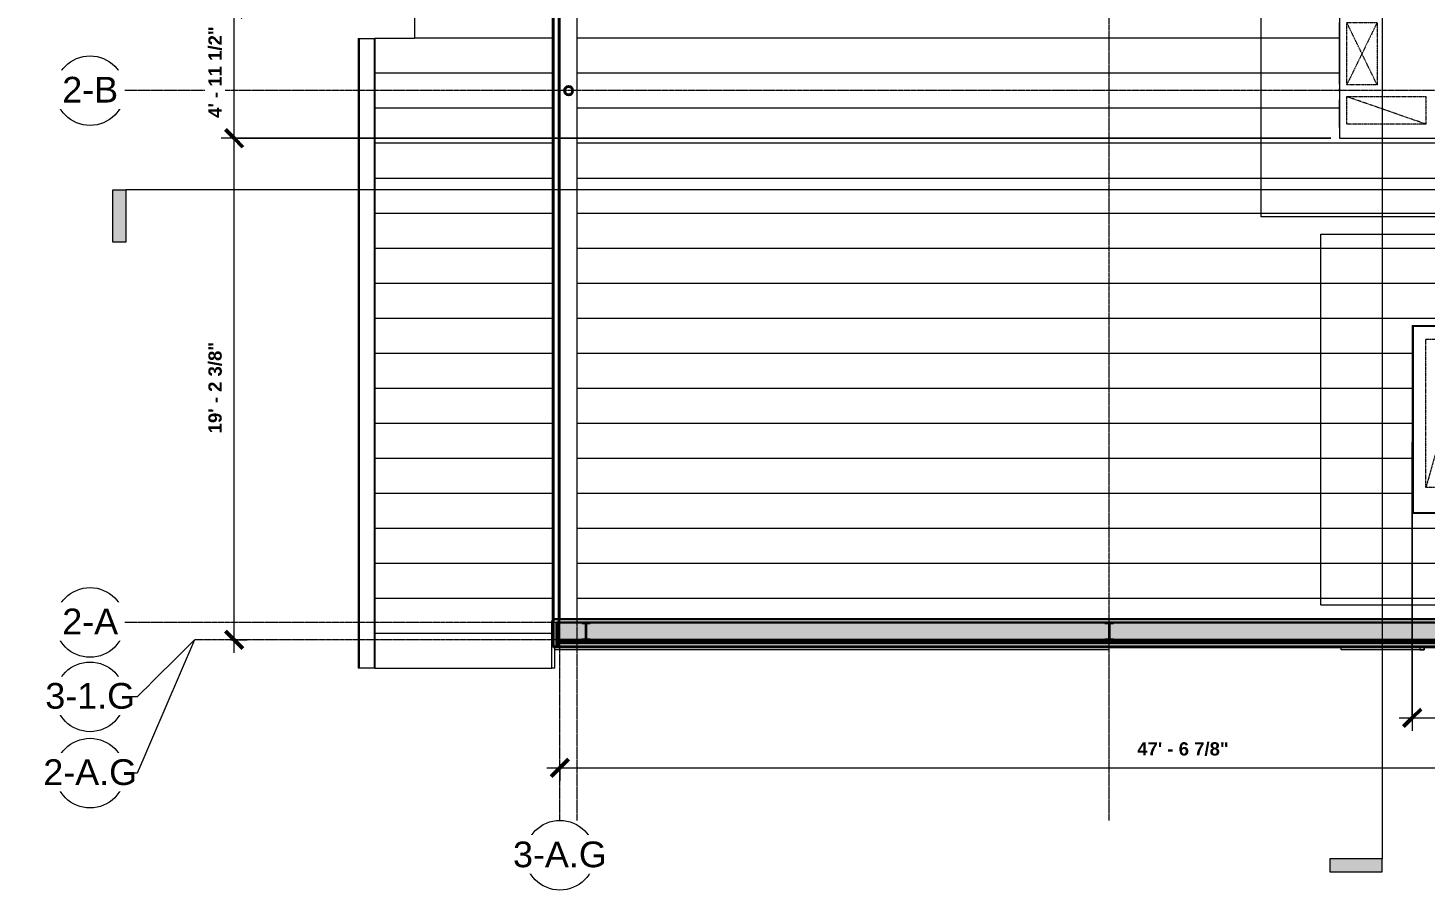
# Model space of a CAD drawing. Header units: inches. Extents: x 21290 to 29202, y -23522 to -20467.
# Drawn here: x 28065 to 28706, y -22910 to -22514 of the extents above; entities that cross this region are included whole.
import ezdxf

# ---------------------------------------------------------------- set-up
doc = ezdxf.new("R2010")
doc.units = ezdxf.units.IN
doc.header["$MEASUREMENT"] = 0
for name, pattern in [('Dash', [0.25, 0.125, -0.125]), ('Grid Line 1_2_', [0.875, 0.5, -0.125, 0.125, -0.125]), ('Hidden', [0.28125, 0.1875, -0.09375])]:
    doc.linetypes.add(name, pattern=pattern)
for name, color, linetype, lineweight in [('A-ANNO-DIMS', 211, 'Continuous', 9), ('A-ANNO-DIMS-64', 211, 'Continuous', 9), ('A-GLAZ-CWMG', 51, 'Continuous', 13), ('A-ROOF', 132, 'Continuous', 13), ('A-ROOF-OTLN', 132, 'Continuous', 9), ('A-ROOF-PATT', 132, 'Continuous', 13), ('A-WALL', 113, 'Continuous', 13), ('A-WALL-PATT', 111, 'Continuous', 25), ('G-ANNO-SYMB', 111, 'Continuous', 9), ('M-EQPM', 50, 'Continuous', 13), ('M-EQPM-HDLN', 50, 'Dash', 9), ('S-BEAM', 12, 'Continuous', 13), ('S-COLS', 52, 'Continuous', 13), ('S-GRID', 1, 'Continuous', 9), ('S-GRID-IDEN', 1, 'Continuous', 9)]:
    doc.layers.add(name, color=color, linetype=linetype, lineweight=lineweight)
doc.styles.add('Arial_2', font='arial.ttf', dxfattribs={"height": 11.802395})
doc.styles.add('Arial_B', font='arialbd.ttf', dxfattribs={"height": 6.088537})
doc.dimstyles.new('OD_Dimension', dxfattribs={"dimscale": 12, "dimtxt": 6, "dimasz": 0.666667, "dimexe": 0.5, "dimexo": 0.333333, "dimgap": 0.333333, "dimtad": 1, "dimdec": 3, "dimrnd": 0.125, "dimzin": 1, "dimdsep": 46, "dimlunit": 4, "dimtxsty": 'Arial_B', "dimblk1": 'OBLIQUE', "dimblk2": 'OBLIQUE', "dimsah": 1, "dimcen": 0.09, "dimdle": 0.5, "dimazin": 0, "dimtfac": 1, "dimtdec": 4, "dimtix": 1, "dimtmove": 0, "dimatfit": 3, "dimfxl": 1, "dimtvp": 1, "dimtfill": 1, "dimfrac": 2, "dimtolj": 1, "dimtzin": 0, "dimlwd": 13, "dimlwe": 13, "dimarcsym": 2})
pattern_1 = [(45, (6247.439, 0), (-6.3356768, 6.3356768), []), (45, (6247.439, 9.6), (-6.3356768, 6.3356768), [])]

# ---------------------------------------------------------------- blocks, each defined once
blk = doc.blocks.new('Carrier_48TC_Standard_Efficiency_Gas_Heat_Electric_Cooling_Packaged_Rooftop_Unit_3_to_15_nominal_tons - 7_5 ton 48TC__08-873531-Roof Low - Callout 7')
at = {"layer": 'M-EQPM', "color": 63, "linetype": 'Hidden', "lineweight": 18}
for p, q in [((-92.06, -77.75), (-92.06, 65.75)), ((-92.06, 65.75), (80.06, 65.75)), ((80.06, 65.75), (80.06, -77.75)), ((80.06, -77.75), (-92.06, -77.75))]:
    blk.add_line(p, q, dxfattribs=at)
at = {"layer": 'M-EQPM', "color": 63, "lineweight": 18}
for p, q in [((44.06, 29.75), (-44.06, 29.75)), ((-44.06, 29.75), (-44.06, -29.75)), ((44.06, -29.75), (44.06, 29.75)), ((44.19, 24.75), (44.06, 24.75)), ((44.19, 24.75), (44.19, 12.12)), ((44.06, 12.12), (44.19, 12.12)), ((44.19, 8.15), (44.06, 8.15)), ((44.06, 7.1), (44.19, 7.1)), ((44.19, 8.13), (44.19, 8.15)), ((44.19, 8.15), (44.19, 7.1)), ((44.19, 7.1), (44.19, 7.12)), ((44.19, 4.87), (44.06, 4.87)), ((44.19, 4.87), (44.19, -23.5)), ((44.06, -23.5), (44.19, -23.5)), ((-44.06, -29.75), (44.06, -29.75))]:
    blk.add_line(p, q, dxfattribs=at)
for centre, radius in [((-19.06, 18.75), 10), ((-19.06, 18.75), 7.5), ((-19.06, 18.75), 5), ((-19.06, 18.75), 2.5), ((-32.06, 0), 10), ((-32.06, 0), 7.5), ((-32.06, 0), 5), ((-32.06, 0), 2.5)]:
    blk.add_circle(centre, radius, dxfattribs=at)
at = {"layer": 'M-EQPM-HDLN', "color": 63, "lineweight": 18}
for p, q in [((4.44, 23.25), (40.81, 10.62)), ((4.44, 10.62), (4.44, 23.25)), ((4.44, 23.25), (40.81, 23.25)), ((40.81, 23.25), (40.81, 10.62)), ((40.81, 10.62), (4.44, 10.62)), ((26.81, -23.5), (40.81, 5.25)), ((26.81, 5.25), (40.81, -23.5)), ((26.81, -23.5), (26.81, 5.25)), ((26.81, 5.25), (40.81, 5.25)), ((40.81, 5.25), (40.81, -23.5)), ((40.81, -23.5), (26.81, -23.5))]:
    blk.add_line(p, q, dxfattribs=at)
blk = doc.blocks.new('Rectangular Mullion - Exterior 2_ x 4_5_-1135297-Roof Low - Callout 7')
at = {"layer": 'A-GLAZ-CWMG', "color": 63, "lineweight": 18}
for p, q in [((22313.77, -22799.93), (22277.7, -22799.93)), ((22313.77, -22798.62), (22313.77, -22799.93))]:
    blk.add_line(p, q, dxfattribs=at)
blk = doc.blocks.new('Rectangular Mullion - Exterior 2_ x 4_5_-769201-Roof Low - Callout 7')
at = {"layer": 'A-GLAZ-CWMG', "color": 63, "lineweight": 18}
blk.add_line((22277.7, -22799.93), (22241.52, -22799.93), dxfattribs=at)
blk = doc.blocks.new('Girt_C - 8_D-1785280-Roof Low - Callout 7')
at = {"layer": 'S-BEAM', "color": 63, "lineweight": 18}
for p, q in [((22061.64, -22349.95), (22061.64, -22785.8)), ((22061.64, -22349.95), (22061.83, -22349.95)), ((22061.83, -22349.95), (22063.66, -22349.95)), ((22063.87, -22349.95), (22067.41, -22349.95)), ((22067.62, -22349.95), (22069.45, -22349.95)), ((22069.64, -22785.8), (22069.64, -22349.95))]:
    blk.add_line(p, q, dxfattribs=at)
blk = doc.blocks.new('Rectangular Mullion - Exterior 2_ x 4_5_-1146371-Roof Low - Callout 7')
at = {"layer": 'A-GLAZ-CWMG', "color": 63, "lineweight": 18}
blk.add_line((22060.58, -22799.93), (22059.32, -22799.93), dxfattribs=at)
blk = doc.blocks.new('Rectangular Mullion - Exterior 2_ x 4_5_-1142360-Roof Low - Callout 7')
at = {"layer": 'A-GLAZ-CWMG', "color": 63, "lineweight": 18}
for p, q in [((-2, 0.19), (-2, 1.5)), ((-2, 1.5), (0, 1.5)), ((0, 1.5), (0, 0.19))]:
    blk.add_line(p, q, dxfattribs=at)
blk = doc.blocks.new('Rectangular Mullion - Exterior 2_ x 4_5_-1060761-Roof Low - Callout 7')
at = {"layer": 'A-GLAZ-CWMG', "color": 63, "lineweight": 18}
for p, q in [((22458.52, -22799.93), (22421.33, -22799.93)), ((22458.52, -22798.62), (22458.52, -22799.93))]:
    blk.add_line(p, q, dxfattribs=at)
blk = doc.blocks.new('Rectangular Mullion - Exterior 2_ x 4_5_-1140454-Roof Low - Callout 7')
at = {"layer": 'A-GLAZ-CWMG', "color": 63, "lineweight": 18}
for p, q in [((22420.33, -22799.93), (22420.33, -22798.62)), ((22421.33, -22799.93), (22420.33, -22799.93))]:
    blk.add_line(p, q, dxfattribs=at)
blk = doc.blocks.new('HSS-Hollow Structural Section - HSS1-1_2X1-1_2X1_8 - Obsolete-1396620-Roof Low - Callout 7')
at = {"layer": 'S-BEAM', "color": 63, "lineweight": 18}
for p, q in [((22059.32, -22808.3), (22059.32, -22798.62)), ((22058, -22808.3), (22057.88, -22808.3)), ((22059.04, -22808.3), (22058, -22808.3)), ((22059.28, -22808.3), (22059.04, -22808.3)), ((22059.32, -22808.3), (22059.28, -22808.3))]:
    blk.add_line(p, q, dxfattribs=at)
blk = doc.blocks.new('AHU-Rooftop-Carrier 48TC 15-28 ton - TC017-1749339-Roof Low - Callout 7')
at = {"layer": 'M-EQPM', "color": 63, "linetype": 'Hidden', "lineweight": 18}
for p, q in [((-105.94, -85.19), (-105.94, 85.19)), ((-105.94, 85.19), (99.94, 85.19)), ((99.94, 85.19), (99.94, -85.19)), ((99.94, -85.19), (-105.94, -85.19))]:
    blk.add_line(p, q, dxfattribs=at)
at = {"layer": 'M-EQPM', "color": 63, "lineweight": 18}
for p, q in [((-63.94, 43.19), (63.94, 43.19)), ((-63.94, 43.19), (-63.94, -43.19)), ((-63.47, 42.47), (-63.47, -42.47)), ((-63.47, 42.47), (-63.47, -42.47)), ((63.22, 42.72), (-63.22, 42.72)), ((63.22, 42.72), (-63.22, 42.72)), ((-22.27, 42.72), (-22.27, -42.72)), ((-21.27, 42.72), (-21.27, -42.72)), ((19.41, 42.72), (19.41, -42.72)), ((20.91, 42.72), (20.91, -42.72)), ((63.47, -42.47), (63.47, 42.47)), ((63.47, -42.47), (63.47, 42.47)), ((63.94, -43.19), (63.94, 43.19)), ((-0.68, -43.19), (-63.94, -43.19)), ((-63.22, -42.72), (63.22, -42.72)), ((-63.22, -42.72), (63.22, -42.72)), ((-0.68, -42.72), (-0.68, -46.34)), ((9.32, -46.34), (9.32, -42.72)), ((14.91, -43.19), (9.32, -43.19)), ((14.91, -42.72), (14.91, -46.34)), ((18.41, -46.34), (18.41, -42.72)), ((63.94, -43.19), (18.41, -43.19)), ((-0.68, -46.34), (9.32, -46.34)), ((14.91, -46.34), (18.41, -46.34))]:
    blk.add_line(p, q, dxfattribs=at)
for centre, radius in [((48.09, 26.19), 12), ((48.09, 26.19), 3), ((34.41, 0), 12), ((34.41, 0), 3), ((48.09, -26.19), 12), ((48.09, -26.19), 3)]:
    blk.add_circle(centre, radius, dxfattribs=at)
for centre, start, end in [((-63.22, 42.47), 90, 180), ((-63.22, 42.47), 90, 180), ((63.22, 42.47), 0, 90), ((63.22, 42.47), 0, 90), ((-63.22, -42.47), 180, 270), ((-63.22, -42.47), 180, 270), ((63.22, -42.47), 270, 0), ((63.22, -42.47), 270, 0)]:
    blk.add_arc(centre, 0.25, start, end, dxfattribs=at)
at = {"layer": 'M-EQPM-HDLN', "color": 63, "lineweight": 18}
for p, q in [((-38.44, 36.94), (-57.69, -31.19)), ((-57.69, -31.19), (-57.69, 36.94)), ((-57.69, 36.94), (-38.44, 36.94)), ((-38.44, 36.94), (-38.44, -31.19)), ((-10.19, 36.94), (15.31, -24.69)), ((-10.19, -24.69), (15.31, 36.94)), ((-10.19, -24.69), (-10.19, 36.94)), ((-10.19, 36.94), (15.31, 36.94)), ((15.31, 36.94), (15.31, -24.69)), ((15.31, -24.69), (-10.19, -24.69)), ((-38.44, -31.19), (-57.69, -31.19))]:
    blk.add_line(p, q, dxfattribs=at)
blk = doc.blocks.new('Section - 3_32_ x 3_8_-18514-Roof Low - Callout 7')
at = {"layer": 'G-ANNO-SYMB'}
blk.add_hatch(color=256, dxfattribs=at).paths.add_polyline_path([(0, 0.375), (0, 0), (-0.09375, 0), (-0.09375, 0.375)], flags=0)
for p, q in [((0, 0.375), (-0.09375, 0.375)), ((-0.09375, 0.375), (-0.09375, 0)), ((0, 0), (0, 0.375)), ((-0.09375, 0), (0, 0))]:
    blk.add_line(p, q, dxfattribs=at)
blk = doc.blocks.new('Grid - Grid Head - Circle-14747-Roof Low - Callout 7')
at = {"layer": 'S-GRID-IDEN'}
blk.add_circle((0, 0), 0.25, dxfattribs=at)
blk = doc.blocks.new('DIMBLOCK30-Roof Low - Callout 7')
at = {"layer": 'A-ANNO-DIMS-64', "lineweight": 50}
for p, q in [((28159.48, -22564.93), (28155.48, -22560.93)), ((28159.48, -22564.93), (28163.48, -22568.93)), ((28159.48, -22795.3), (28155.48, -22791.3)), ((28159.48, -22795.3), (28163.48, -22799.3))]:
    blk.add_line(p, q, dxfattribs=at)
at = {"layer": 'A-ANNO-DIMS-64', "lineweight": 13}
for p, q in [((28663.11, -22564.93), (28153.48, -22564.93)), ((28159.48, -22801.3), (28159.48, -22564.93)), ((28159.48, -22564.93), (28663.11, -22564.93)), ((28157.82, -22795.3), (28165.48, -22795.3)), ((28159.48, -22795.3), (28157.82, -22795.3))]:
    blk.add_line(p, q, dxfattribs=at)
at = {"layer": 'A-ANNO-DIMS-64', "color": 0, "lineweight": 13, "insert": (28147.68, -22700.45), "char_height": 6.0885, "width": 48.8, "attachment_point": 1, "rotation": 90, "line_spacing_factor": 0.938532, "style": 'Arial_B', "bg_fill": 3, "box_fill_scale": 1.25, "bg_fill_color": 0, "bg_fill_transparency": 0}
blk.add_mtext('19\' - 2 3/8"', dxfattribs=at)
blk = doc.blocks.new('_Oblique')
at = {"color": 0, "linetype": 'ByBlock', "lineweight": -2}
blk.add_line((-0.5, -0.5), (0.5, 0.5), dxfattribs=at)
blk = doc.blocks.new('DIMBLOCK31-Roof Low - Callout 7')
at = {"layer": 'A-ANNO-DIMS-64', "lineweight": 50}
for p, q in [((28159.48, -22505.43), (28155.48, -22501.43)), ((28159.48, -22505.43), (28163.48, -22509.43)), ((28159.48, -22564.93), (28155.48, -22560.93)), ((28159.48, -22564.93), (28163.48, -22568.93))]:
    blk.add_line(p, q, dxfattribs=at)
at = {"layer": 'A-ANNO-DIMS-64', "lineweight": 13}
for p, q in [((28663.11, -22505.43), (28153.48, -22505.43)), ((28159.48, -22564.93), (28159.48, -22505.43)), ((28159.48, -22505.43), (28663.11, -22505.43)), ((28663.11, -22564.93), (28153.48, -22564.93)), ((28159.48, -22564.93), (28663.11, -22564.93))]:
    blk.add_line(p, q, dxfattribs=at)
at = {"layer": 'A-ANNO-DIMS-64', "color": 0, "lineweight": 13, "insert": (28147.68, -22555.51), "char_height": 6.0885, "width": 48.8, "attachment_point": 1, "rotation": 90, "line_spacing_factor": 0.938532, "style": 'Arial_B', "bg_fill": 3, "box_fill_scale": 1.25, "bg_fill_color": 0, "bg_fill_transparency": 0}
blk.add_mtext('4\' - 11 1/2"', dxfattribs=at)
blk = doc.blocks.new('DIMBLOCK39-Roof Low - Callout 7')
at = {"layer": 'A-ANNO-DIMS-64', "lineweight": 13}
for p, q in [((28879.95, -22548.43), (28879.95, -22860.12)), ((28879.95, -22854.12), (28879.95, -22548.43)), ((28303.08, -22854.12), (28879.95, -22854.12)), ((28309.08, -22852.46), (28309.08, -22860.12)), ((28309.08, -22854.12), (28309.08, -22852.46))]:
    blk.add_line(p, q, dxfattribs=at)
at = {"layer": 'A-ANNO-DIMS-64', "lineweight": 50}
for p, q in [((28309.08, -22854.12), (28313.08, -22850.12)), ((28879.95, -22854.12), (28883.95, -22850.12)), ((28309.08, -22854.12), (28305.08, -22858.12)), ((28879.95, -22854.12), (28875.95, -22858.12))]:
    blk.add_line(p, q, dxfattribs=at)
at = {"layer": 'A-ANNO-DIMS-64', "color": 0, "lineweight": 13, "insert": (28574.18, -22842.32), "char_height": 6.0885, "width": 48.8, "attachment_point": 1, "line_spacing_factor": 0.938532, "style": 'Arial_B', "bg_fill": 3, "box_fill_scale": 1.25, "bg_fill_color": 0, "bg_fill_transparency": 0}
blk.add_mtext('47\' - 6 7/8"', dxfattribs=at)
blk = doc.blocks.new('DIMBLOCK42-Roof Low - Callout 7')
at = {"layer": 'A-ANNO-DIMS-64', "lineweight": 13}
for p, q in [((28700.49, -22704.43), (28700.49, -22837.08)), ((28700.49, -22831.08), (28700.49, -22704.43)), ((28828.36, -22704.43), (28828.36, -22837.08)), ((28828.36, -22831.08), (28828.36, -22704.43)), ((28694.49, -22831.08), (28828.36, -22831.08))]:
    blk.add_line(p, q, dxfattribs=at)
at = {"layer": 'A-ANNO-DIMS-64', "lineweight": 50}
for p, q in [((28700.49, -22831.08), (28696.49, -22835.08)), ((28700.49, -22831.08), (28704.49, -22827.08)), ((28828.36, -22831.08), (28824.36, -22835.08)), ((28828.36, -22831.08), (28832.36, -22827.08))]:
    blk.add_line(p, q, dxfattribs=at)
at = {"layer": 'A-ANNO-DIMS-64', "color": 0, "lineweight": 13, "insert": (28744.09, -22819.28), "char_height": 6.0885, "width": 48.8, "attachment_point": 1, "line_spacing_factor": 0.938532, "style": 'Arial_B', "bg_fill": 3, "box_fill_scale": 1.25, "bg_fill_color": 0, "bg_fill_transparency": 0}
blk.add_mtext('10\' - 7 7/8"', dxfattribs=at)

msp = doc.modelspace()

# ---------------------------------------------------------------- hatches: boundary and pattern name
at = {"layer": 'A-ROOF-PATT', "lineweight": 9}
h = msp.add_hatch(dxfattribs=at)
h.set_pattern_fill('FP_28', color=43, style=0, pattern_type=2)
h.set_pattern_definition([(0, (6285.112, -180.953), (0, 16.082), [])])
h.paths.add_polyline_path([(28231.2469, -22808.3028), (28305.3288, -22808.3028), (28305.3288, -22786.5528), (28305.7663, -22786.5528), (28305.7663, -22342.7403), (28947.2038, -22342.7403), (28947.2038, -22345.5528), (28308.5788, -22345.5528), (28308.5788, -22785.8028), (28309.0788, -22785.8028), (28309.1039, -22349.9544), (28311.1013, -22349.9544), (28311.3006, -22349.1553), (28311.8318, -22348.4891), (28312.6338, -22348.103), (28313.2838, -22348.103), (28313.2838, -22346.0528), (28944.3472, -22346.0528), (28944.3639, -22346.6987), (28944.2061, -22346.6987), (28944.2061, -22350.0428), (28944.4256, -22349.1553), (28944.9568, -22348.4891), (28945.7588, -22348.103), (28946.6489, -22348.103), (28947.4581, -22348.4983), (28948.0057, -22349.185), (28948.2038, -22350.0528), (28947.982, -22350.9503), (28947.4508, -22351.6165), (28946.6489, -22352.0027), (28945.7588, -22352.0027), (28944.9495, -22351.6073), (28944.4019, -22350.9206), (28944.2061, -22350.0628), (28944.2061, -22353.408), (28944.3638, -22353.408), (28944.3451, -22354.0528), (28317.0788, -22354.0528), (28317.0788, -22785.8028), (29045.3288, -22785.8028), (29045.3288, -22446.6778), (29058.0788, -22446.6778), (29058.0788, -22372.8028), (29033.8278, -22372.8028), (29033.8278, -22372.3028), (29028.8288, -22372.3028), (29028.8288, -22370.5528), (29027.3903, -22370.5528), (29027.3903, -22369.5528), (29026.3288, -22369.5528), (29026.3288, -22308.0945), (28242.3288, -22308.0945), (28242.3288, -22519.0528), (28224.0341, -22519.0528), (28224.0341, -22808.3028)], flags=0)
h.paths.add_polyline_path([(28782.829, -22740.4591), (28779.329, -22740.4591), (28779.329, -22737.3028), (28773.7431, -22737.3028), (28773.7431, -22740.4591), (28763.7431, -22740.4591), (28763.7431, -22737.3028), (28700.4853, -22737.3028), (28700.4853, -22650.9278), (28828.3603, -22650.9278), (28828.3603, -22737.3028), (28782.829, -22737.3028)], flags=0)
h.paths.add_polyline_path([(28755.2353, -22564.9278), (28667.1103, -22564.9278), (28667.1103, -22559.9278), (28666.9853, -22559.9278), (28666.9853, -22547.3028), (28667.1103, -22547.3028), (28667.1103, -22543.3084), (28666.9853, -22543.3084), (28666.9853, -22542.2972), (28667.1103, -22542.2972), (28667.1103, -22540.0528), (28666.9853, -22540.0528), (28666.9853, -22511.6778), (28667.1103, -22511.6778), (28667.1103, -22505.4278), (28755.2353, -22505.4278), (28755.2353, -22558.4278)], flags=0)
h.paths.add_polyline_path([(28920.9029, -22544.4278), (28879.9538, -22544.4278), (28879.9538, -22540.0528), (28879.8288, -22540.0528), (28879.8288, -22528.1778), (28879.9538, -22528.1778), (28879.9538, -22523.0584), (28879.8288, -22523.0584), (28879.8288, -22522.0472), (28879.9538, -22522.0472), (28879.9538, -22519.4278), (28879.8288, -22519.4278), (28879.8288, -22487.6778), (28879.9538, -22487.6778), (28879.9538, -22481.0528), (28995.8288, -22481.0528), (28995.8288, -22544.4278), (28933.0788, -22544.4278)], flags=0)
h.paths.add_polyline_path([(28602.5216, -22448.5528), (28576.1413, -22448.5528), (28576.1413, -22389.0528), (28664.2663, -22389.0528), (28664.2663, -22394.0528), (28664.3913, -22394.0528), (28664.3913, -22406.6778), (28664.2663, -22406.6778), (28664.2663, -22410.6722), (28664.3913, -22410.6722), (28664.3913, -22411.6834), (28664.2663, -22411.6834), (28664.2663, -22413.9278), (28664.3913, -22413.9278), (28664.3913, -22442.3028), (28664.2663, -22442.3028), (28664.2663, -22448.5528), (28604.8106, -22448.5528)], flags=0)
h.paths.add_polyline_path([(28829.0163, -22433.0528), (28804.5788, -22433.0528), (28804.5788, -22389.0528), (28878.9538, -22389.0528), (28878.9538, -22391.3028), (28879.0788, -22391.3028), (28879.0788, -22401.8028), (28878.9538, -22401.8028), (28878.9538, -22405.7972), (28879.0788, -22405.7972), (28879.0788, -22406.8084), (28878.9538, -22406.8084), (28878.9538, -22409.6778), (28879.0788, -22409.6778), (28879.0788, -22426.4278), (28878.9538, -22426.4278), (28878.9538, -22433.0528), (28829.0355, -22433.0528)], flags=0)
h.paths.add_polyline_path([(29031.3288, -22372.2403), (29031.5163, -22372.2403), (29031.5163, -22371.9401), (29031.3288, -22371.9401), (29031.3288, -22371.8776), (29031.5788, -22371.8776), (29031.5788, -22370.5528), (29028.8913, -22370.5528), (29028.8913, -22372.2403), (29031.2663, -22372.2403)], flags=0)
h.paths.add_polyline_path([(28946.2038, -22351.8478), (28947.1013, -22351.6073), (28947.7663, -22350.9206), (28947.9988, -22350.0528), (28947.7583, -22349.1553), (28947.0672, -22348.4891), (28946.2038, -22348.2578), (28945.3063, -22348.4983), (28944.6413, -22349.185), (28944.4088, -22350.0528), (28944.6493, -22350.9503), (28945.3404, -22351.6165), (28945.7588, -22351.7286)], flags=0)
h.paths.add_polyline_path([(28313.2838, -22349.9544), (28313.2838, -22348.3127), (28313.0788, -22348.2578), (28312.1813, -22348.4983), (28311.5163, -22349.185), (28311.3102, -22349.9544), (28313.0788, -22349.9544)], flags=0)
at = {"layer": 'A-WALL-PATT', "lineweight": 9}
h = msp.add_hatch(dxfattribs=at)
h.set_pattern_fill('FP_30', color=253, style=0, pattern_type=2)
h.set_pattern_definition([(161.57, (6247.759, 0.32), (-2.560496185, -0.000537386), [0, -18.214, 2.022, 0]), (18.43, (6247.119, 0.32), (-2.560496185, 0.000537386), [0, -18.214, 2.022, 0]), (108.43, (6247.759, 0.32), (1.27922091, -6.400876726), [6.07, -14.166]), (71.57, (6247.119, 0.32), (1.27922091, 6.400876726), [6.07, -14.166])])
h.paths.add_polyline_path([(28307.5788, -22795.3028), (29054.8288, -22795.3028), (29054.8288, -22787.3028), (28307.5788, -22787.3028), (28307.5788, -22793.7583)], flags=0)
h = msp.add_hatch(dxfattribs=at)
h.set_pattern_fill('FP_32', color=253, style=0, pattern_type=2)
h.set_pattern_definition([(0, (6247.439, 0), (10.24, 2.56), [0.845, -6.835, 0.845, -6.835, -40.96]), (0, (6247.439, 0), (10.24, 2.56), [-15.36, 0.845, -14.515, 0.845, -6.835, -17.92]), (0, (6247.439, 0), (10.24, 2.56), [-38.4, 0.845, -4.275, 0.845, -11.955]), (120, (6251.279, 1.28), (-7.33702503, 7.58810013), [0.845, -6.835, 0.845, -6.835, -40.96]), (120, (6251.279, 1.28), (-7.33702503, 7.58810013), [-15.36, 0.845, -14.515, 0.845, -6.835, -17.92]), (120, (6251.279, 1.28), (-7.33702503, 7.58810013), [-38.4, 0.845, -4.275, 0.845, -11.955]), (240, (6252.559, 6.4), (-2.90297497, -10.14810013), [0.845, -6.835, 0.845, -6.835, -40.96]), (240, (6252.559, 6.4), (-2.90297497, -10.14810013), [-15.36, 0.845, -14.515, 0.845, -6.835, -17.92]), (240, (6252.559, 6.4), (-2.90297497, -10.14810013), [-38.4, 0.845, -4.275, 0.845, -11.955])])
h.paths.add_polyline_path([(28307.5788, -22795.8028), (29055.3288, -22795.8028), (29055.3288, -22795.3028), (28307.5788, -22795.3028)], flags=0)
h = msp.add_hatch(dxfattribs=at)
h.set_pattern_fill('FP_31', color=253, style=0, pattern_type=2)
h.set_pattern_definition([(0, (6247.439, 0), (0, 8), []), (90, (6247.439, 0), (-8, 5e-16), [])])
h.paths.add_polyline_path([(28307.5788, -22796.8028), (29056.3288, -22796.8028), (29056.3288, -22795.8028), (28307.5788, -22795.8028)], flags=0)
at = {"layer": 'S-COLS', "lineweight": 9}
h = msp.add_hatch(dxfattribs=at)
h.set_pattern_fill('FP_29', color=253, style=0, pattern_type=2)
h.set_pattern_definition(pattern_1)
h.paths.add_polyline_path([(28313.5239, -22545.0027), (28314.3258, -22544.6165), (28314.8808, -22543.9206), (28315.0788, -22543.0528), (28314.8808, -22542.185), (28314.3258, -22541.4891), (28313.5239, -22541.103), (28312.6338, -22541.103), (28311.8318, -22541.4891), (28311.2769, -22542.185), (28311.0788, -22543.0528), (28311.2769, -22543.9206), (28311.8318, -22544.6165), (28312.6338, -22545.0027)], flags=0)
h.paths.add_polyline_path([(28313.0788, -22544.8478), (28312.1813, -22544.6073), (28311.5243, -22543.9503), (28311.2838, -22543.0528), (28311.5243, -22542.1553), (28312.1813, -22541.4983), (28313.0788, -22541.2578), (28313.9763, -22541.4983), (28314.6333, -22542.1553), (28314.8738, -22543.0528), (28314.6333, -22543.9503), (28313.9763, -22544.6073)], flags=0)
h = msp.add_hatch(dxfattribs=at)
h.set_pattern_fill('FP_29', color=253, style=0, pattern_type=2)
h.set_pattern_definition(pattern_1)
h.paths.add_polyline_path([(28319.1088, -22795.3028), (28323.0488, -22795.3028), (28323.0488, -22795.0978), (28321.6463, -22795.0978), (28321.3051, -22794.9565), (28321.1638, -22794.6153), (28321.1638, -22788.1003), (28321.3051, -22787.7591), (28321.6463, -22787.6178), (28323.0488, -22787.6178), (28323.0488, -22787.4128), (28319.1088, -22787.4128), (28319.1088, -22787.6178), (28320.5113, -22787.6178), (28320.8525, -22787.7591), (28320.9938, -22788.1003), (28320.9938, -22794.6153), (28320.8525, -22794.9565), (28320.5113, -22795.0978), (28319.1088, -22795.0978)], flags=0)
h = msp.add_hatch(dxfattribs=at)
h.set_pattern_fill('FP_29', color=253, style=0, pattern_type=2)
h.set_pattern_definition(pattern_1)
h.paths.add_polyline_path([(28559.3588, -22795.3028), (28563.2988, -22795.3028), (28563.2988, -22795.0978), (28561.8963, -22795.0978), (28561.5551, -22794.9565), (28561.4138, -22794.6153), (28561.4138, -22788.1003), (28561.5551, -22787.7591), (28561.8963, -22787.6178), (28563.2988, -22787.6178), (28563.2988, -22787.4128), (28559.3588, -22787.4128), (28559.3588, -22787.6178), (28560.7613, -22787.6178), (28561.1025, -22787.7591), (28561.2438, -22788.1003), (28561.2438, -22794.6153), (28561.1025, -22794.9565), (28560.7613, -22795.0978), (28559.3588, -22795.0978)], flags=0)

# ---------------------------------------------------------------- linework, layer by layer
at = {"layer": 'A-ROOF', "color": 63, "lineweight": 18}
for p, q in [((28242.3288, -22308.0945), (28242.3288, -22519.0528)), ((28242.3288, -22519.0528), (28224.0341, -22519.0528)), ((28224.0341, -22519.0528), (28224.0341, -22808.3028)), ((28305.3288, -22786.5528), (28305.7663, -22786.5528)), ((28305.3288, -22808.3028), (28305.3288, -22786.5528)), ((28224.0341, -22808.3028), (28305.3288, -22808.3028))]:
    msp.add_line(p, q, dxfattribs=at)
at = {"layer": 'A-ROOF-OTLN', "color": 63, "lineweight": 18}
for p, q in [((28216.4848, -22519.0528), (28216.4848, -22808.3028)), ((28216.4848, -22519.0528), (28224.0341, -22519.0528)), ((28217.0966, -22808.3028), (28217.0966, -22519.0528)), ((28223.9716, -22808.3028), (28223.9716, -22519.0528)), ((28224.0341, -22808.3028), (28216.4848, -22808.3028))]:
    msp.add_line(p, q, dxfattribs=at)
at = {"layer": 'A-WALL', "color": 250, "lineweight": 30}
for p, q in [((28305.7663, -22342.7403), (28305.7663, -22798.3028)), ((28306.0788, -22798.6153), (28306.0788, -22343.0528)), ((28308.5788, -22798.3028), (28308.5788, -22345.5528)), ((29045.3288, -22785.8028), (28306.0788, -22785.8028)), ((28307.5788, -22787.3028), (28307.5788, -22798.3028)), ((29046.8288, -22787.3028), (28307.5788, -22787.3028)), ((28305.7663, -22795.8028), (28306.0788, -22795.8028)), ((29057.8288, -22798.3028), (28305.7663, -22798.3028)), ((28306.0788, -22798.6153), (29058.1413, -22798.6153)), ((29054.8288, -22795.3028), (28307.5788, -22795.3028)), ((29055.3288, -22795.8028), (28307.5788, -22795.8028)), ((29056.3288, -22796.8028), (28307.5788, -22796.8028))]:
    msp.add_line(p, q, dxfattribs=at)
at = {"layer": 'G-ANNO-SYMB'}
for p, q in [((28686.6122, -22265.5908), (28686.6122, -22895.8393)), ((29157.2718, -22588.6303), (28109.8268, -22588.6303))]:
    msp.add_line(p, q, dxfattribs=at)
at = {"layer": 'S-COLS', "color": 250, "lineweight": 30}
for p, q in [((28323.0488, -22787.4128), (28319.1088, -22787.4128)), ((28319.1088, -22787.4128), (28319.1088, -22787.6178)), ((28319.1088, -22787.6178), (28320.5113, -22787.6178)), ((28320.9938, -22788.1003), (28320.9938, -22794.6153)), ((28321.1638, -22794.6153), (28321.1638, -22788.1003)), ((28321.6463, -22787.6178), (28323.0488, -22787.6178)), ((28323.0488, -22787.6178), (28323.0488, -22787.4128)), ((28563.2988, -22787.4128), (28559.3588, -22787.4128)), ((28559.3588, -22787.4128), (28559.3588, -22787.6178)), ((28559.3588, -22787.6178), (28560.7613, -22787.6178)), ((28561.2438, -22788.1003), (28561.2438, -22794.6153)), ((28561.4138, -22794.6153), (28561.4138, -22788.1003)), ((28561.8963, -22787.6178), (28563.2988, -22787.6178)), ((28563.2988, -22787.6178), (28563.2988, -22787.4128)), ((28320.5113, -22795.0978), (28319.1088, -22795.0978)), ((28319.1088, -22795.0978), (28319.1088, -22795.3028)), ((28319.1088, -22795.3028), (28323.0488, -22795.3028)), ((28323.0488, -22795.0978), (28321.6463, -22795.0978)), ((28323.0488, -22795.3028), (28323.0488, -22795.0978)), ((28560.7613, -22795.0978), (28559.3588, -22795.0978)), ((28559.3588, -22795.0978), (28559.3588, -22795.3028)), ((28559.3588, -22795.3028), (28563.2988, -22795.3028)), ((28563.2988, -22795.0978), (28561.8963, -22795.0978)), ((28563.2988, -22795.3028), (28563.2988, -22795.0978))]:
    msp.add_line(p, q, dxfattribs=at)
for centre, radius, start, end in [((28313.0788, -22543.0528), 2, 0, 180), ((28313.0788, -22543.0528), 2, 180, 0), ((28313.0788, -22543.0528), 1.795, 0, 180), ((28313.0788, -22543.0528), 1.795, 180, 0), ((28320.5113, -22788.1003), 0.4825, 0, 90), ((28321.6463, -22788.1003), 0.4825, 90, 180), ((28560.7613, -22788.1003), 0.4825, 0, 90), ((28561.8963, -22788.1003), 0.4825, 90, 180), ((28320.5113, -22794.6153), 0.4825, 270, 0), ((28321.6463, -22794.6153), 0.4825, 180, 270), ((28560.7613, -22794.6153), 0.4825, 270, 0), ((28561.8963, -22794.6153), 0.4825, 180, 270)]:
    msp.add_arc(centre, radius, start, end, dxfattribs=at)
at = {"layer": 'S-GRID', "linetype": 'Grid Line 1_2_'}
for p, q in [((28309.0788, -22878.2166), (28309.0788, -22260.6758)), ((28317.0788, -22878.2166), (28317.0788, -22260.6758)), ((28561.3288, -22878.2166), (28561.3288, -22260.6758)), ((29157.7718, -22795.3028), (28141.3268, -22795.3028)), ((29157.7718, -22795.3028), (28141.3268, -22795.3028))]:
    msp.add_line(p, q, dxfattribs=at)

# ---------------------------------------------------------------- block references
at = {"layer": 'A-GLAZ-CWMG', "color": 63, "lineweight": 18}
for name, p in [('Rectangular Mullion - Exterior 2_ x 4_5_-1146371-Roof Low - Callout 7', (6247.4386, 0)), ('Rectangular Mullion - Exterior 2_ x 4_5_-769201-Roof Low - Callout 7', (6066.5011, 0)), ('Rectangular Mullion - Exterior 2_ x 4_5_-769201-Roof Low - Callout 7', (6102.6886, 0)), ('Rectangular Mullion - Exterior 2_ x 4_5_-769201-Roof Low - Callout 7', (6138.8761, 0)), ('Rectangular Mullion - Exterior 2_ x 4_5_-769201-Roof Low - Callout 7', (6175.0636, 0)), ('Rectangular Mullion - Exterior 2_ x 4_5_-769201-Roof Low - Callout 7', (6211.2511, 0)), ('Rectangular Mullion - Exterior 2_ x 4_5_-769201-Roof Low - Callout 7', (6247.4386, 0)), ('Rectangular Mullion - Exterior 2_ x 4_5_-1135297-Roof Low - Callout 7', (6247.4386, 0)), ('Rectangular Mullion - Exterior 2_ x 4_5_-1140454-Roof Low - Callout 7', (6247.4386, 0)), ('Rectangular Mullion - Exterior 2_ x 4_5_-1060761-Roof Low - Callout 7', (6247.4386, 0))]:
    msp.add_blockref(name, p, dxfattribs=at)
at = {"layer": 'A-GLAZ-CWMG', "color": 63, "lineweight": 18, "extrusion": (0, 0, -1), "rotation": 180}
msp.add_blockref('Rectangular Mullion - Exterior 2_ x 4_5_-1142360-Roof Low - Callout 7', (-28705.9538, -22798.4278), dxfattribs=at)
at = {"layer": 'G-ANNO-SYMB', "extrusion": (0, 0, -1), "xscale": 63.99999999999997, "yscale": 63.99999999999997, "zscale": 63.99999999999997, "rotation": 180}
msp.add_blockref('Section - 3_32_ x 3_8_-18514-Roof Low - Callout 7', (-28109.8268, -22588.6303), dxfattribs=at)
at = {"layer": 'G-ANNO-SYMB', "xscale": 63.99999999999997, "yscale": 63.99999999999997, "zscale": 63.99999999999997, "rotation": 89.99999999999947}
msp.add_blockref('Section - 3_32_ x 3_8_-18514-Roof Low - Callout 7', (28686.6122, -22895.8393), dxfattribs=at)
at = {"layer": 'M-EQPM', "color": 63, "lineweight": 18, "rotation": 180}
msp.add_blockref('Carrier_48TC_Standard_Efficiency_Gas_Heat_Electric_Cooling_Packaged_Rooftop_Unit_3_to_15_nominal_tons - 7_5 ton 48TC__08-873531-Roof Low - Callout 7', (28711.1728, -22535.1778), dxfattribs=at)
at = {"layer": 'M-EQPM', "color": 63, "lineweight": 18}
msp.add_blockref('AHU-Rooftop-Carrier 48TC 15-28 ton - TC017-1749339-Roof Low - Callout 7', (28764.4228, -22694.1153), dxfattribs=at)
at = {"layer": 'S-BEAM', "color": 63, "lineweight": 18}
for name in ['Girt_C - 8_D-1785280-Roof Low - Callout 7', 'HSS-Hollow Structural Section - HSS1-1_2X1-1_2X1_8 - Obsolete-1396620-Roof Low - Callout 7']:
    msp.add_blockref(name, (6247.4386, 0), dxfattribs=at)
at = {"layer": 'S-GRID-IDEN', "xscale": 63.99999999999997, "yscale": 63.99999999999997, "zscale": 63.99999999999997, "rotation": 89.99999999999972}
for p in [(28093.3268, -22543.0528), (28093.3268, -22787.3028), (28093.3268, -22821.468), (28093.3268, -22856.5144)]:
    msp.add_blockref('Grid - Grid Head - Circle-14747-Roof Low - Callout 7', p, dxfattribs=at)
at = {"layer": 'S-GRID-IDEN', "xscale": 63.99999999999997, "yscale": 63.99999999999997, "zscale": 63.99999999999997}
msp.add_blockref('Grid - Grid Head - Circle-14747-Roof Low - Callout 7', (28309.0788, -22894.2166), dxfattribs=at)

# ---------------------------------------------------------------- next in the draw order: texts
at = {"layer": 'S-GRID-IDEN', "char_height": 11.8024, "attachment_point": 2, "line_spacing_factor": 0.938532, "style": 'Arial_2', "bg_fill": 3, "box_fill_scale": 1.25, "bg_fill_color": 0, "bg_fill_transparency": 0}
for s, insert, width in [('3-2', (28093.3918, -22536.6996), 28.368), ('3-1', (28093.3918, -22780.9496), 28.368), ('3-1.G', (28093.3918, -22815.1148), 49.104), ('2-A.G', (28093.3918, -22850.1612), 51.264), ('3-A.G', (28309.0757, -22887.9254), 51.264)]:
    msp.add_mtext(s, dxfattribs=dict(at, insert=insert, width=width))

# ---------------------------------------------------------------- next in the draw order: linework, layer by layer
at = {"layer": 'S-GRID', "linetype": 'Grid Line 1_2_'}
for p, q in [((29157.7718, -22543.0528), (28109.3268, -22543.0528)), ((29157.7718, -22787.3028), (28109.3268, -22787.3028))]:
    msp.add_line(p, q, dxfattribs=at)
at = {"layer": 'S-GRID'}
for p, q in [((28141.3268, -22795.3028), (28114.9224, -22821.468)), ((28141.3268, -22795.3028), (28114.9224, -22856.5144)), ((28114.9224, -22821.468), (28109.3268, -22821.468)), ((28114.9224, -22856.5144), (28109.3268, -22856.5144))]:
    msp.add_line(p, q, dxfattribs=at)

# ---------------------------------------------------------------- next in the draw order: block references
at = {"layer": 'S-GRID-IDEN', "xscale": 63.99999999999997, "yscale": 63.99999999999997, "zscale": 63.99999999999997, "rotation": 89.99999999999972}
for p in [(28093.3268, -22543.0528), (28093.3268, -22787.3028)]:
    msp.add_blockref('Grid - Grid Head - Circle-14747-Roof Low - Callout 7', p, dxfattribs=at)

# ---------------------------------------------------------------- next in the draw order: texts
at = {"layer": 'S-GRID-IDEN', "char_height": 11.8024, "width": 30.528, "attachment_point": 2, "line_spacing_factor": 0.938532, "style": 'Arial_2', "bg_fill": 3, "box_fill_scale": 1.25, "bg_fill_color": 0, "bg_fill_transparency": 0}
for s, insert in [('2-B', (28093.3918, -22536.6996)), ('2-A', (28093.3918, -22780.9496))]:
    msp.add_mtext(s, dxfattribs=dict(at, insert=insert))

# ---------------------------------------------------------------- next in the draw order: linework, layer by layer
at = {"layer": 'S-GRID', "linetype": 'Grid Line 1_2_'}
for p, q in [((29157.7718, -22543.0528), (28109.3268, -22543.0528)), ((29157.7718, -22787.3028), (28109.3268, -22787.3028))]:
    msp.add_line(p, q, dxfattribs=at)

# ---------------------------------------------------------------- next in the draw order: dimensions: what is measured, and where the dimension line sits
at = {"layer": 'A-ANNO-DIMS', "lineweight": 13}
dim = msp.add_linear_dim(base=(28159.481, -22564.9278), p1=(28153.8241, -22795.3028), p2=(28667.1103, -22564.9278), angle=90, dimstyle='OD_Dimension', override={"dimpost": '<>', "dimfxl": 562.614743}, dxfattribs=at)
dim.commit()
dim.dimension.update_dxf_attribs({"geometry": 'DIMBLOCK30-Roof Low - Callout 7', "text_midpoint": (28152.3308, -22680.1153)})

# ---------------------------------------------------------------- next in the draw order: dimensions: what is measured, and where the dimension line sits
dim = msp.add_linear_dim(base=(28159.481, -22505.4278), p1=(28667.1103, -22564.9278), p2=(28667.1103, -22505.4278), angle=90, dimstyle='OD_Dimension', override={"dimpost": '<>', "dimfxl": 59.5}, dxfattribs=at)
dim.commit()
dim.dimension.update_dxf_attribs({"geometry": 'DIMBLOCK31-Roof Low - Callout 7', "text_midpoint": (28152.3329, -22535.1778)})

# ---------------------------------------------------------------- next in the draw order: dimensions: what is measured, and where the dimension line sits
dim = msp.add_linear_dim(base=(28879.9538, -22854.1181), p1=(28309.0788, -22848.4612), p2=(28879.9538, -22544.4278), dimstyle='OD_Dimension', override={"dimpost": '<>', "dimfxl": 646.787887}, dxfattribs=at)
dim.commit()
dim.dimension.update_dxf_attribs({"geometry": 'DIMBLOCK39-Roof Low - Callout 7', "text_midpoint": (28594.5163, -22846.9679)})

# ---------------------------------------------------------------- next in the draw order: dimensions: what is measured, and where the dimension line sits
dim = msp.add_linear_dim(base=(28828.3603, -22831.0786), p1=(28700.4853, -22700.426), p2=(28828.3603, -22700.426), dimstyle='OD_Dimension', override={"dimpost": '<>', "dimfxl": 127.875}, dxfattribs=at)
dim.commit()
dim.dimension.update_dxf_attribs({"geometry": 'DIMBLOCK42-Roof Low - Callout 7', "text_midpoint": (28764.4228, -22823.9285)})

doc.saveas('drawing.dxf')
